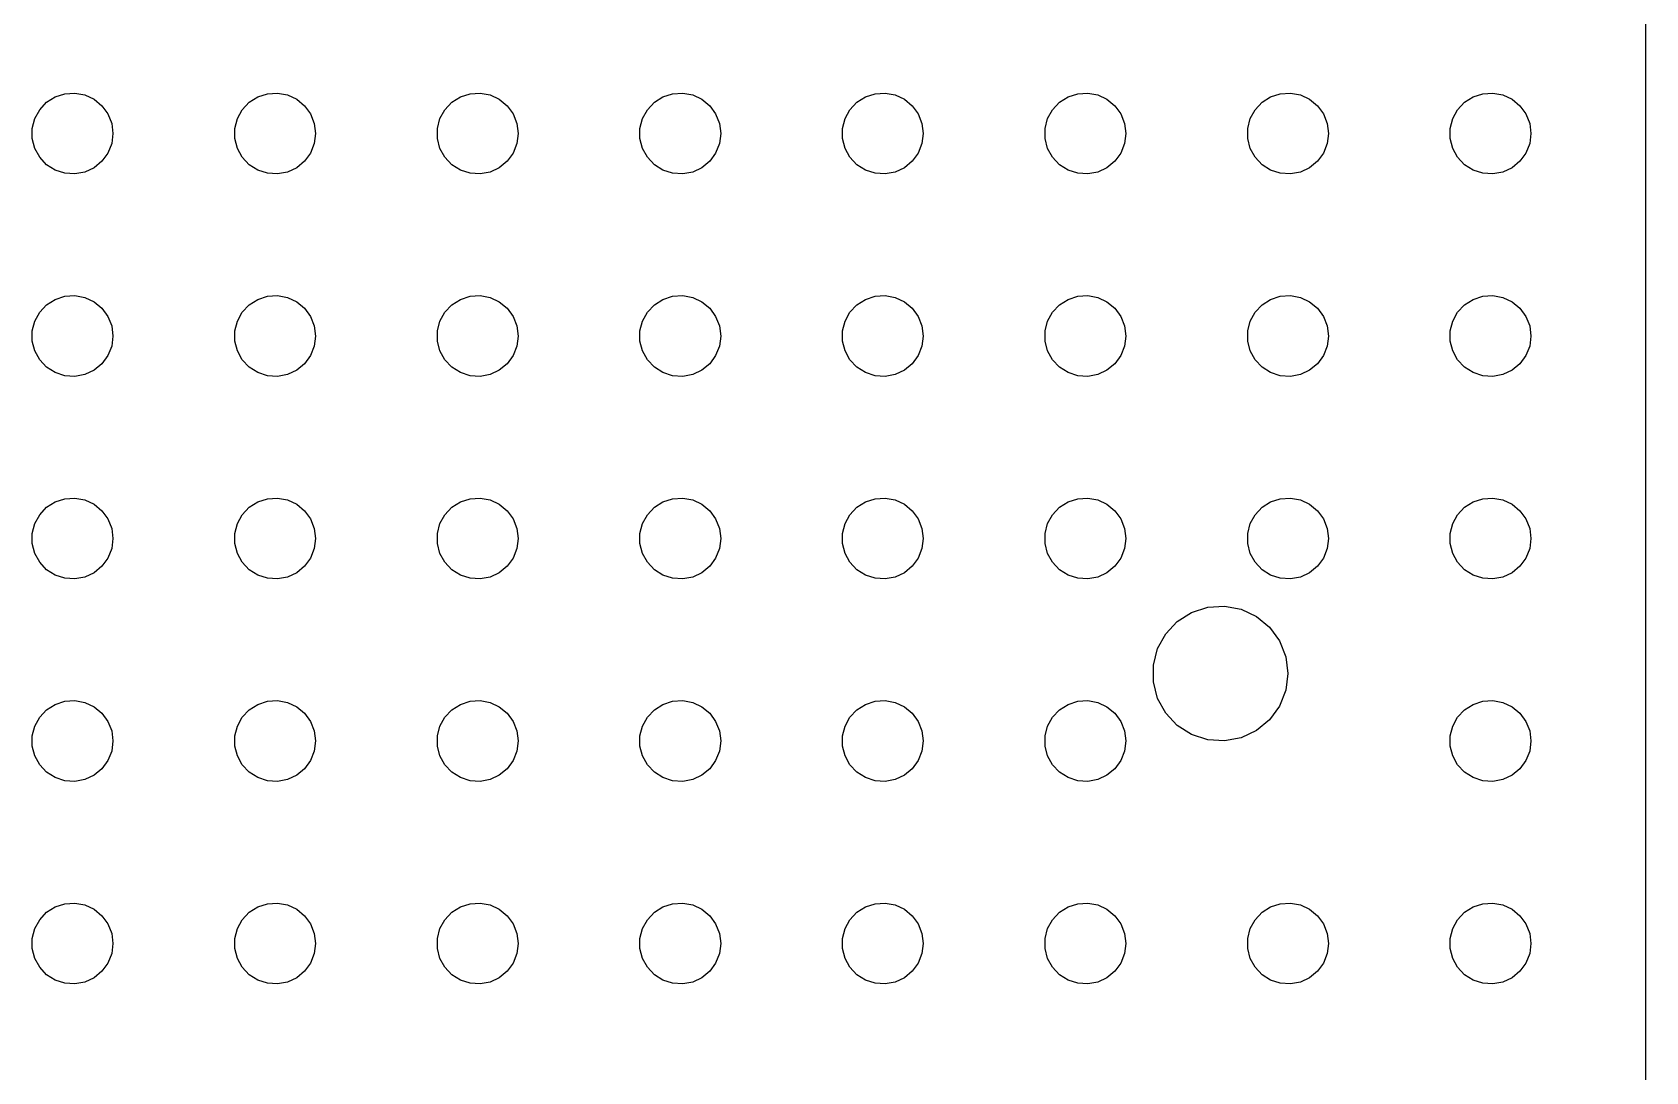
# Model space of a CAD drawing. Header units: metres. Extents: x -21 to 951, y -154 to 154.
# Drawn here: x 697 to 816.5, y -77 to 0 of the extents above; entities that cross this region are included whole.
import ezdxf

# ---------------------------------------------------------------- set-up
doc = ezdxf.new("R2010")
doc.units = ezdxf.units.M

msp = doc.modelspace()

# ---------------------------------------------------------------- linework, layer by layer
for p, q in [((816.5, -149), (816.5, 149)), ((698.723, -4.78551), (699.438, -4.55313)), ((699.438, -4.55313), (700.188, -4.50591)), ((700.188, -4.50591), (700.927, -4.64682)), ((700.927, -4.64682), (701.607, -4.96701)), ((713.723, -4.78551), (714.438, -4.55313)), ((714.438, -4.55313), (715.188, -4.50591)), ((715.188, -4.50591), (715.927, -4.64682)), ((715.927, -4.64682), (716.607, -4.96701)), ((728.723, -4.78551), (729.438, -4.55313)), ((729.438, -4.55313), (730.188, -4.50591)), ((730.188, -4.50591), (730.927, -4.64682)), ((730.927, -4.64682), (731.607, -4.96701)), ((743.723, -4.78551), (744.438, -4.55313)), ((744.438, -4.55313), (745.188, -4.50591)), ((745.188, -4.50591), (745.927, -4.64682)), ((745.927, -4.64682), (746.607, -4.96701)), ((758.723, -4.78551), (759.438, -4.55313)), ((759.438, -4.55313), (760.188, -4.50591)), ((760.188, -4.50591), (760.927, -4.64682)), ((760.927, -4.64682), (761.607, -4.96701)), ((773.723, -4.78551), (774.438, -4.55313)), ((774.438, -4.55313), (775.188, -4.50591)), ((775.188, -4.50591), (775.927, -4.64682)), ((775.927, -4.64682), (776.607, -4.96701)), ((788.723, -4.78551), (789.438, -4.55313)), ((789.438, -4.55313), (790.188, -4.50591)), ((790.188, -4.50591), (790.927, -4.64682)), ((790.927, -4.64682), (791.607, -4.96701)), ((803.723, -4.78551), (804.438, -4.55313)), ((804.438, -4.55313), (805.188, -4.50591)), ((805.188, -4.50591), (805.927, -4.64682)), ((805.927, -4.64682), (806.607, -4.96701)), ((697.211, -6.39561), (697.573, -5.73663)), ((697.573, -5.73663), (698.088, -5.18845)), ((698.088, -5.18845), (698.723, -4.78551)), ((701.607, -4.96701), (702.187, -5.44635)), ((702.187, -5.44635), (702.629, -6.05473)), ((712.211, -6.39561), (712.573, -5.73663)), ((712.573, -5.73663), (713.088, -5.18845)), ((713.088, -5.18845), (713.723, -4.78551)), ((716.607, -4.96701), (717.187, -5.44635)), ((717.187, -5.44635), (717.629, -6.05473)), ((727.211, -6.39561), (727.573, -5.73663)), ((727.573, -5.73663), (728.088, -5.18845)), ((728.088, -5.18845), (728.723, -4.78551)), ((731.607, -4.96701), (732.187, -5.44635)), ((732.187, -5.44635), (732.629, -6.05473)), ((742.211, -6.39561), (742.573, -5.73663)), ((742.573, -5.73663), (743.088, -5.18845)), ((743.088, -5.18845), (743.723, -4.78551)), ((746.607, -4.96701), (747.187, -5.44635)), ((747.187, -5.44635), (747.629, -6.05473)), ((757.211, -6.39561), (757.573, -5.73663)), ((757.573, -5.73663), (758.088, -5.18845)), ((758.088, -5.18845), (758.723, -4.78551)), ((761.607, -4.96701), (762.187, -5.44635)), ((762.187, -5.44635), (762.629, -6.05473)), ((772.211, -6.39561), (772.573, -5.73663)), ((772.573, -5.73663), (773.088, -5.18845)), ((773.088, -5.18845), (773.723, -4.78551)), ((776.607, -4.96701), (777.187, -5.44635)), ((777.187, -5.44635), (777.629, -6.05473)), ((787.211, -6.39561), (787.573, -5.73663)), ((787.573, -5.73663), (788.088, -5.18845)), ((788.088, -5.18845), (788.723, -4.78551)), ((791.607, -4.96701), (792.187, -5.44635)), ((792.187, -5.44635), (792.629, -6.05473)), ((802.211, -6.39561), (802.573, -5.73663)), ((802.573, -5.73663), (803.088, -5.18845)), ((803.088, -5.18845), (803.723, -4.78551)), ((806.607, -4.96701), (807.187, -5.44635)), ((807.187, -5.44635), (807.629, -6.05473)), ((697.024, -7.12399), (697.211, -6.39561)), ((697.024, -7.87599), (697.024, -7.12399)), ((702.629, -6.05473), (702.906, -6.75392)), ((702.906, -6.75392), (703, -7.5)), ((712.024, -7.12399), (712.211, -6.39561)), ((712.024, -7.87599), (712.024, -7.12399)), ((717.629, -6.05473), (717.906, -6.75392)), ((717.906, -6.75392), (718, -7.5)), ((727.024, -7.12399), (727.211, -6.39561)), ((727.024, -7.87599), (727.024, -7.12399)), ((732.629, -6.05473), (732.906, -6.75392)), ((732.906, -6.75392), (733, -7.5)), ((742.024, -7.12399), (742.211, -6.39561)), ((742.024, -7.87599), (742.024, -7.12399)), ((747.629, -6.05473), (747.906, -6.75392)), ((747.906, -6.75392), (748, -7.5)), ((757.024, -7.12399), (757.211, -6.39561)), ((757.024, -7.87599), (757.024, -7.12399)), ((762.629, -6.05473), (762.906, -6.75392)), ((762.906, -6.75392), (763, -7.5)), ((772.024, -7.12399), (772.211, -6.39561)), ((772.024, -7.87599), (772.024, -7.12399)), ((777.629, -6.05473), (777.906, -6.75392)), ((777.906, -6.75392), (778, -7.5)), ((787.024, -7.12399), (787.211, -6.39561)), ((787.024, -7.87599), (787.024, -7.12399)), ((792.629, -6.05473), (792.906, -6.75392)), ((792.906, -6.75392), (793, -7.5)), ((802.024, -7.12399), (802.211, -6.39561)), ((802.024, -7.87599), (802.024, -7.12399)), ((807.629, -6.05473), (807.906, -6.75392)), ((807.906, -6.75392), (808, -7.5)), ((697.211, -8.60437), (697.024, -7.87599)), ((702.906, -8.24606), (702.629, -8.94525)), ((703, -7.5), (702.906, -8.24606)), ((712.211, -8.60437), (712.024, -7.87599)), ((717.906, -8.24606), (717.629, -8.94525)), ((718, -7.5), (717.906, -8.24606)), ((727.211, -8.60437), (727.024, -7.87599)), ((732.906, -8.24606), (732.629, -8.94525)), ((733, -7.5), (732.906, -8.24606)), ((742.211, -8.60437), (742.024, -7.87599)), ((747.906, -8.24606), (747.629, -8.94525)), ((748, -7.5), (747.906, -8.24606)), ((757.211, -8.60437), (757.024, -7.87599)), ((762.906, -8.24606), (762.629, -8.94525)), ((763, -7.5), (762.906, -8.24606)), ((772.211, -8.60437), (772.024, -7.87599)), ((777.906, -8.24606), (777.629, -8.94525)), ((778, -7.5), (777.906, -8.24606)), ((787.211, -8.60437), (787.024, -7.87599)), ((792.906, -8.24606), (792.629, -8.94525)), ((793, -7.5), (792.906, -8.24606)), ((802.211, -8.60437), (802.024, -7.87599)), ((807.906, -8.24606), (807.629, -8.94525)), ((808, -7.5), (807.906, -8.24606)), ((697.573, -9.26335), (697.211, -8.60437)), ((698.088, -9.81154), (697.573, -9.26335)), ((702.187, -9.55363), (701.607, -10.033)), ((702.629, -8.94525), (702.187, -9.55363)), ((712.573, -9.26335), (712.211, -8.60437)), ((713.088, -9.81154), (712.573, -9.26335)), ((717.187, -9.55363), (716.607, -10.033)), ((717.629, -8.94525), (717.187, -9.55363)), ((727.573, -9.26335), (727.211, -8.60437)), ((728.088, -9.81154), (727.573, -9.26335)), ((732.187, -9.55363), (731.607, -10.033)), ((732.629, -8.94525), (732.187, -9.55363)), ((742.573, -9.26335), (742.211, -8.60437)), ((743.088, -9.81154), (742.573, -9.26335)), ((747.187, -9.55363), (746.607, -10.033)), ((747.629, -8.94525), (747.187, -9.55363)), ((757.573, -9.26335), (757.211, -8.60437)), ((758.088, -9.81154), (757.573, -9.26335)), ((762.187, -9.55363), (761.607, -10.033)), ((762.629, -8.94525), (762.187, -9.55363)), ((772.573, -9.26335), (772.211, -8.60437)), ((773.088, -9.81154), (772.573, -9.26335)), ((777.187, -9.55363), (776.607, -10.033)), ((777.629, -8.94525), (777.187, -9.55363)), ((787.573, -9.26335), (787.211, -8.60437)), ((788.088, -9.81154), (787.573, -9.26335)), ((792.187, -9.55363), (791.607, -10.033)), ((792.629, -8.94525), (792.187, -9.55363)), ((802.573, -9.26335), (802.211, -8.60437)), ((803.088, -9.81154), (802.573, -9.26335)), ((807.187, -9.55363), (806.607, -10.033)), ((807.629, -8.94525), (807.187, -9.55363)), ((698.723, -10.2145), (698.088, -9.81154)), ((699.438, -10.4469), (698.723, -10.2145)), ((700.188, -10.4941), (699.438, -10.4469)), ((700.927, -10.3532), (700.188, -10.4941)), ((701.607, -10.033), (700.927, -10.3532)), ((713.723, -10.2145), (713.088, -9.81154)), ((714.438, -10.4469), (713.723, -10.2145)), ((715.188, -10.4941), (714.438, -10.4469)), ((715.927, -10.3532), (715.188, -10.4941)), ((716.607, -10.033), (715.927, -10.3532)), ((728.723, -10.2145), (728.088, -9.81154)), ((729.438, -10.4469), (728.723, -10.2145)), ((730.188, -10.4941), (729.438, -10.4469)), ((730.927, -10.3532), (730.188, -10.4941)), ((731.607, -10.033), (730.927, -10.3532)), ((743.723, -10.2145), (743.088, -9.81154)), ((744.438, -10.4469), (743.723, -10.2145)), ((745.188, -10.4941), (744.438, -10.4469)), ((745.927, -10.3532), (745.188, -10.4941)), ((746.607, -10.033), (745.927, -10.3532)), ((758.723, -10.2145), (758.088, -9.81154)), ((759.438, -10.4469), (758.723, -10.2145)), ((760.188, -10.4941), (759.438, -10.4469)), ((760.927, -10.3532), (760.188, -10.4941)), ((761.607, -10.033), (760.927, -10.3532)), ((773.723, -10.2145), (773.088, -9.81154)), ((774.438, -10.4469), (773.723, -10.2145)), ((775.188, -10.4941), (774.438, -10.4469)), ((775.927, -10.3532), (775.188, -10.4941)), ((776.607, -10.033), (775.927, -10.3532)), ((788.723, -10.2145), (788.088, -9.81154)), ((789.438, -10.4469), (788.723, -10.2145)), ((790.188, -10.4941), (789.438, -10.4469)), ((790.927, -10.3532), (790.188, -10.4941)), ((791.607, -10.033), (790.927, -10.3532)), ((803.723, -10.2145), (803.088, -9.81154)), ((804.438, -10.4469), (803.723, -10.2145)), ((805.188, -10.4941), (804.438, -10.4469)), ((805.927, -10.3532), (805.188, -10.4941)), ((806.607, -10.033), (805.927, -10.3532)), ((697.573, -20.7366), (698.088, -20.1884)), ((698.088, -20.1884), (698.723, -19.7855)), ((698.723, -19.7855), (699.438, -19.5531)), ((699.438, -19.5531), (700.188, -19.5059)), ((700.188, -19.5059), (700.927, -19.6468)), ((700.927, -19.6468), (701.607, -19.967)), ((701.607, -19.967), (702.187, -20.4464)), ((712.573, -20.7366), (713.088, -20.1884)), ((713.088, -20.1884), (713.723, -19.7855)), ((713.723, -19.7855), (714.438, -19.5531)), ((714.438, -19.5531), (715.188, -19.5059)), ((715.188, -19.5059), (715.927, -19.6468)), ((715.927, -19.6468), (716.607, -19.967)), ((716.607, -19.967), (717.187, -20.4464)), ((727.573, -20.7366), (728.088, -20.1884)), ((728.088, -20.1884), (728.723, -19.7855)), ((728.723, -19.7855), (729.438, -19.5531)), ((729.438, -19.5531), (730.188, -19.5059)), ((730.188, -19.5059), (730.927, -19.6468)), ((730.927, -19.6468), (731.607, -19.967)), ((731.607, -19.967), (732.187, -20.4464)), ((742.573, -20.7366), (743.088, -20.1884)), ((743.088, -20.1884), (743.723, -19.7855)), ((743.723, -19.7855), (744.438, -19.5531)), ((744.438, -19.5531), (745.188, -19.5059)), ((745.188, -19.5059), (745.927, -19.6468)), ((745.927, -19.6468), (746.607, -19.967)), ((746.607, -19.967), (747.187, -20.4464)), ((757.573, -20.7366), (758.088, -20.1884)), ((758.088, -20.1884), (758.723, -19.7855)), ((758.723, -19.7855), (759.438, -19.5531)), ((759.438, -19.5531), (760.188, -19.5059)), ((760.188, -19.5059), (760.927, -19.6468)), ((760.927, -19.6468), (761.607, -19.967)), ((761.607, -19.967), (762.187, -20.4464)), ((772.573, -20.7366), (773.088, -20.1884)), ((773.088, -20.1884), (773.723, -19.7855)), ((773.723, -19.7855), (774.438, -19.5531)), ((774.438, -19.5531), (775.188, -19.5059)), ((775.188, -19.5059), (775.927, -19.6468)), ((775.927, -19.6468), (776.607, -19.967)), ((776.607, -19.967), (777.187, -20.4464)), ((787.573, -20.7366), (788.088, -20.1884)), ((788.088, -20.1884), (788.723, -19.7855)), ((788.723, -19.7855), (789.438, -19.5531)), ((789.438, -19.5531), (790.188, -19.5059)), ((790.188, -19.5059), (790.927, -19.6468)), ((790.927, -19.6468), (791.607, -19.967)), ((791.607, -19.967), (792.187, -20.4464)), ((802.573, -20.7366), (803.088, -20.1884)), ((803.088, -20.1884), (803.723, -19.7855)), ((803.723, -19.7855), (804.438, -19.5531)), ((804.438, -19.5531), (805.188, -19.5059)), ((805.188, -19.5059), (805.927, -19.6468)), ((805.927, -19.6468), (806.607, -19.967)), ((806.607, -19.967), (807.187, -20.4464)), ((697.024, -22.124), (697.211, -21.3956)), ((697.211, -21.3956), (697.573, -20.7366)), ((702.187, -20.4464), (702.629, -21.0547)), ((702.629, -21.0547), (702.906, -21.7539)), ((712.024, -22.124), (712.211, -21.3956)), ((712.211, -21.3956), (712.573, -20.7366)), ((717.187, -20.4464), (717.629, -21.0547)), ((717.629, -21.0547), (717.906, -21.7539)), ((727.024, -22.124), (727.211, -21.3956)), ((727.211, -21.3956), (727.573, -20.7366)), ((732.187, -20.4464), (732.629, -21.0547)), ((732.629, -21.0547), (732.906, -21.7539)), ((742.024, -22.124), (742.211, -21.3956)), ((742.211, -21.3956), (742.573, -20.7366)), ((747.187, -20.4464), (747.629, -21.0547)), ((747.629, -21.0547), (747.906, -21.7539)), ((757.024, -22.124), (757.211, -21.3956)), ((757.211, -21.3956), (757.573, -20.7366)), ((762.187, -20.4464), (762.629, -21.0547)), ((762.629, -21.0547), (762.906, -21.7539)), ((772.024, -22.124), (772.211, -21.3956)), ((772.211, -21.3956), (772.573, -20.7366)), ((777.187, -20.4464), (777.629, -21.0547)), ((777.629, -21.0547), (777.906, -21.7539)), ((787.024, -22.124), (787.211, -21.3956)), ((787.211, -21.3956), (787.573, -20.7366)), ((792.187, -20.4464), (792.629, -21.0547)), ((792.629, -21.0547), (792.906, -21.7539)), ((802.024, -22.124), (802.211, -21.3956)), ((802.211, -21.3956), (802.573, -20.7366)), ((807.187, -20.4464), (807.629, -21.0547)), ((807.629, -21.0547), (807.906, -21.7539)), ((697.024, -22.876), (697.024, -22.124)), ((702.906, -21.7539), (703, -22.5)), ((703, -22.5), (702.906, -23.2461)), ((712.024, -22.876), (712.024, -22.124)), ((717.906, -21.7539), (718, -22.5)), ((718, -22.5), (717.906, -23.2461)), ((727.024, -22.876), (727.024, -22.124)), ((732.906, -21.7539), (733, -22.5)), ((733, -22.5), (732.906, -23.2461)), ((742.024, -22.876), (742.024, -22.124)), ((747.906, -21.7539), (748, -22.5)), ((748, -22.5), (747.906, -23.2461)), ((757.024, -22.876), (757.024, -22.124)), ((762.906, -21.7539), (763, -22.5)), ((763, -22.5), (762.906, -23.2461)), ((772.024, -22.876), (772.024, -22.124)), ((777.906, -21.7539), (778, -22.5)), ((778, -22.5), (777.906, -23.2461)), ((787.024, -22.876), (787.024, -22.124)), ((792.906, -21.7539), (793, -22.5)), ((793, -22.5), (792.906, -23.2461)), ((802.024, -22.876), (802.024, -22.124)), ((807.906, -21.7539), (808, -22.5)), ((808, -22.5), (807.906, -23.2461)), ((697.211, -23.6044), (697.024, -22.876)), ((697.573, -24.2634), (697.211, -23.6044)), ((702.906, -23.2461), (702.629, -23.9453)), ((712.211, -23.6044), (712.024, -22.876)), ((712.573, -24.2634), (712.211, -23.6044)), ((717.906, -23.2461), (717.629, -23.9453)), ((727.211, -23.6044), (727.024, -22.876)), ((727.573, -24.2634), (727.211, -23.6044)), ((732.906, -23.2461), (732.629, -23.9453)), ((742.211, -23.6044), (742.024, -22.876)), ((742.573, -24.2634), (742.211, -23.6044)), ((747.906, -23.2461), (747.629, -23.9453)), ((757.211, -23.6044), (757.024, -22.876)), ((757.573, -24.2634), (757.211, -23.6044)), ((762.906, -23.2461), (762.629, -23.9453)), ((772.211, -23.6044), (772.024, -22.876)), ((772.573, -24.2634), (772.211, -23.6044)), ((777.906, -23.2461), (777.629, -23.9453)), ((787.211, -23.6044), (787.024, -22.876)), ((787.573, -24.2634), (787.211, -23.6044)), ((792.906, -23.2461), (792.629, -23.9453)), ((802.211, -23.6044), (802.024, -22.876)), ((802.573, -24.2634), (802.211, -23.6044)), ((807.906, -23.2461), (807.629, -23.9453)), ((698.088, -24.8115), (697.573, -24.2634)), ((698.723, -25.2145), (698.088, -24.8115)), ((701.607, -25.033), (700.927, -25.3532)), ((702.187, -24.5536), (701.607, -25.033)), ((702.629, -23.9453), (702.187, -24.5536)), ((713.088, -24.8115), (712.573, -24.2634)), ((713.723, -25.2145), (713.088, -24.8115)), ((716.607, -25.033), (715.927, -25.3532)), ((717.187, -24.5536), (716.607, -25.033)), ((717.629, -23.9453), (717.187, -24.5536)), ((728.088, -24.8115), (727.573, -24.2634)), ((728.723, -25.2145), (728.088, -24.8115)), ((731.607, -25.033), (730.927, -25.3532)), ((732.187, -24.5536), (731.607, -25.033)), ((732.629, -23.9453), (732.187, -24.5536)), ((743.088, -24.8115), (742.573, -24.2634)), ((743.723, -25.2145), (743.088, -24.8115)), ((746.607, -25.033), (745.927, -25.3532)), ((747.187, -24.5536), (746.607, -25.033)), ((747.629, -23.9453), (747.187, -24.5536)), ((758.088, -24.8115), (757.573, -24.2634)), ((758.723, -25.2145), (758.088, -24.8115)), ((761.607, -25.033), (760.927, -25.3532)), ((762.187, -24.5536), (761.607, -25.033)), ((762.629, -23.9453), (762.187, -24.5536)), ((773.088, -24.8115), (772.573, -24.2634)), ((773.723, -25.2145), (773.088, -24.8115)), ((776.607, -25.033), (775.927, -25.3532)), ((777.187, -24.5536), (776.607, -25.033)), ((777.629, -23.9453), (777.187, -24.5536)), ((788.088, -24.8115), (787.573, -24.2634)), ((788.723, -25.2145), (788.088, -24.8115)), ((791.607, -25.033), (790.927, -25.3532)), ((792.187, -24.5536), (791.607, -25.033)), ((792.629, -23.9453), (792.187, -24.5536)), ((803.088, -24.8115), (802.573, -24.2634)), ((803.723, -25.2145), (803.088, -24.8115)), ((806.607, -25.033), (805.927, -25.3532)), ((807.187, -24.5536), (806.607, -25.033)), ((807.629, -23.9453), (807.187, -24.5536)), ((699.438, -25.4469), (698.723, -25.2145)), ((700.188, -25.4941), (699.438, -25.4469)), ((700.927, -25.3532), (700.188, -25.4941)), ((714.438, -25.4469), (713.723, -25.2145)), ((715.188, -25.4941), (714.438, -25.4469)), ((715.927, -25.3532), (715.188, -25.4941)), ((729.438, -25.4469), (728.723, -25.2145)), ((730.188, -25.4941), (729.438, -25.4469)), ((730.927, -25.3532), (730.188, -25.4941)), ((744.438, -25.4469), (743.723, -25.2145)), ((745.188, -25.4941), (744.438, -25.4469)), ((745.927, -25.3532), (745.188, -25.4941)), ((759.438, -25.4469), (758.723, -25.2145)), ((760.188, -25.4941), (759.438, -25.4469)), ((760.927, -25.3532), (760.188, -25.4941)), ((774.438, -25.4469), (773.723, -25.2145)), ((775.188, -25.4941), (774.438, -25.4469)), ((775.927, -25.3532), (775.188, -25.4941)), ((789.438, -25.4469), (788.723, -25.2145)), ((790.188, -25.4941), (789.438, -25.4469)), ((790.927, -25.3532), (790.188, -25.4941)), ((804.438, -25.4469), (803.723, -25.2145)), ((805.188, -25.4941), (804.438, -25.4469)), ((805.927, -25.3532), (805.188, -25.4941)), ((698.723, -34.7855), (699.438, -34.5531)), ((699.438, -34.5531), (700.188, -34.5059)), ((700.188, -34.5059), (700.927, -34.6468)), ((700.927, -34.6468), (701.607, -34.967)), ((713.723, -34.7855), (714.438, -34.5531)), ((714.438, -34.5531), (715.188, -34.5059)), ((715.188, -34.5059), (715.927, -34.6468)), ((715.927, -34.6468), (716.607, -34.967)), ((728.723, -34.7855), (729.438, -34.5531)), ((729.438, -34.5531), (730.188, -34.5059)), ((730.188, -34.5059), (730.927, -34.6468)), ((730.927, -34.6468), (731.607, -34.967)), ((743.723, -34.7855), (744.438, -34.5531)), ((744.438, -34.5531), (745.188, -34.5059)), ((745.188, -34.5059), (745.927, -34.6468)), ((745.927, -34.6468), (746.607, -34.967)), ((758.723, -34.7855), (759.438, -34.5531)), ((759.438, -34.5531), (760.188, -34.5059)), ((760.188, -34.5059), (760.927, -34.6468)), ((760.927, -34.6468), (761.607, -34.967)), ((773.723, -34.7855), (774.438, -34.5531)), ((774.438, -34.5531), (775.188, -34.5059)), ((775.188, -34.5059), (775.927, -34.6468)), ((775.927, -34.6468), (776.607, -34.967)), ((788.723, -34.7855), (789.438, -34.5531)), ((789.438, -34.5531), (790.188, -34.5059)), ((790.188, -34.5059), (790.927, -34.6468)), ((790.927, -34.6468), (791.607, -34.967)), ((803.723, -34.7855), (804.438, -34.5531)), ((804.438, -34.5531), (805.188, -34.5059)), ((805.188, -34.5059), (805.927, -34.6468)), ((805.927, -34.6468), (806.607, -34.967)), ((697.211, -36.3956), (697.573, -35.7366)), ((697.573, -35.7366), (698.088, -35.1885)), ((698.088, -35.1885), (698.723, -34.7855)), ((701.607, -34.967), (702.187, -35.4464)), ((702.187, -35.4464), (702.629, -36.0547)), ((712.211, -36.3956), (712.573, -35.7366)), ((712.573, -35.7366), (713.088, -35.1885)), ((713.088, -35.1885), (713.723, -34.7855)), ((716.607, -34.967), (717.187, -35.4464)), ((717.187, -35.4464), (717.629, -36.0547)), ((727.211, -36.3956), (727.573, -35.7366)), ((727.573, -35.7366), (728.088, -35.1885)), ((728.088, -35.1885), (728.723, -34.7855)), ((731.607, -34.967), (732.187, -35.4464)), ((732.187, -35.4464), (732.629, -36.0547)), ((742.211, -36.3956), (742.573, -35.7366)), ((742.573, -35.7366), (743.088, -35.1885)), ((743.088, -35.1885), (743.723, -34.7855)), ((746.607, -34.967), (747.187, -35.4464)), ((747.187, -35.4464), (747.629, -36.0547)), ((757.211, -36.3956), (757.573, -35.7366)), ((757.573, -35.7366), (758.088, -35.1885)), ((758.088, -35.1885), (758.723, -34.7855)), ((761.607, -34.967), (762.187, -35.4464)), ((762.187, -35.4464), (762.629, -36.0547)), ((772.211, -36.3956), (772.573, -35.7366)), ((772.573, -35.7366), (773.088, -35.1885)), ((773.088, -35.1885), (773.723, -34.7855)), ((776.607, -34.967), (777.187, -35.4464)), ((777.187, -35.4464), (777.629, -36.0547)), ((787.211, -36.3956), (787.573, -35.7366)), ((787.573, -35.7366), (788.088, -35.1885)), ((788.088, -35.1885), (788.723, -34.7855)), ((791.607, -34.967), (792.187, -35.4464)), ((792.187, -35.4464), (792.629, -36.0547)), ((802.211, -36.3956), (802.573, -35.7366)), ((802.573, -35.7366), (803.088, -35.1885)), ((803.088, -35.1885), (803.723, -34.7855)), ((806.607, -34.967), (807.187, -35.4464)), ((807.187, -35.4464), (807.629, -36.0547)), ((697.024, -37.124), (697.211, -36.3956)), ((702.629, -36.0547), (702.906, -36.7539)), ((702.906, -36.7539), (703, -37.5)), ((712.024, -37.124), (712.211, -36.3956)), ((717.629, -36.0547), (717.906, -36.7539)), ((717.906, -36.7539), (718, -37.5)), ((727.024, -37.124), (727.211, -36.3956)), ((732.629, -36.0547), (732.906, -36.7539)), ((732.906, -36.7539), (733, -37.5)), ((742.024, -37.124), (742.211, -36.3956)), ((747.629, -36.0547), (747.906, -36.7539)), ((747.906, -36.7539), (748, -37.5)), ((757.024, -37.124), (757.211, -36.3956)), ((762.629, -36.0547), (762.906, -36.7539)), ((762.906, -36.7539), (763, -37.5)), ((772.024, -37.124), (772.211, -36.3956)), ((777.629, -36.0547), (777.906, -36.7539)), ((777.906, -36.7539), (778, -37.5)), ((787.024, -37.124), (787.211, -36.3956)), ((792.629, -36.0547), (792.906, -36.7539)), ((792.906, -36.7539), (793, -37.5)), ((802.024, -37.124), (802.211, -36.3956)), ((807.629, -36.0547), (807.906, -36.7539)), ((807.906, -36.7539), (808, -37.5)), ((697.024, -37.876), (697.024, -37.124)), ((697.211, -38.6044), (697.024, -37.876)), ((703, -37.5), (702.906, -38.2461)), ((712.024, -37.876), (712.024, -37.124)), ((712.211, -38.6044), (712.024, -37.876)), ((718, -37.5), (717.906, -38.2461)), ((727.024, -37.876), (727.024, -37.124)), ((727.211, -38.6044), (727.024, -37.876)), ((733, -37.5), (732.906, -38.2461)), ((742.024, -37.876), (742.024, -37.124)), ((742.211, -38.6044), (742.024, -37.876)), ((748, -37.5), (747.906, -38.2461)), ((757.024, -37.876), (757.024, -37.124)), ((757.211, -38.6044), (757.024, -37.876)), ((763, -37.5), (762.906, -38.2461)), ((772.024, -37.876), (772.024, -37.124)), ((772.211, -38.6044), (772.024, -37.876)), ((778, -37.5), (777.906, -38.2461)), ((787.024, -37.876), (787.024, -37.124)), ((787.211, -38.6044), (787.024, -37.876)), ((793, -37.5), (792.906, -38.2461)), ((802.024, -37.876), (802.024, -37.124)), ((802.211, -38.6044), (802.024, -37.876)), ((808, -37.5), (807.906, -38.2461)), ((697.573, -39.2634), (697.211, -38.6044)), ((698.088, -39.8115), (697.573, -39.2634)), ((702.629, -38.9453), (702.187, -39.5536)), ((702.906, -38.2461), (702.629, -38.9453)), ((712.573, -39.2634), (712.211, -38.6044)), ((713.088, -39.8115), (712.573, -39.2634)), ((717.629, -38.9453), (717.187, -39.5536)), ((717.906, -38.2461), (717.629, -38.9453)), ((727.573, -39.2634), (727.211, -38.6044)), ((728.088, -39.8115), (727.573, -39.2634)), ((732.629, -38.9453), (732.187, -39.5536)), ((732.906, -38.2461), (732.629, -38.9453)), ((742.573, -39.2634), (742.211, -38.6044)), ((743.088, -39.8115), (742.573, -39.2634)), ((747.629, -38.9453), (747.187, -39.5536)), ((747.906, -38.2461), (747.629, -38.9453)), ((757.573, -39.2634), (757.211, -38.6044)), ((758.088, -39.8115), (757.573, -39.2634)), ((762.629, -38.9453), (762.187, -39.5536)), ((762.906, -38.2461), (762.629, -38.9453)), ((772.573, -39.2634), (772.211, -38.6044)), ((773.088, -39.8115), (772.573, -39.2634)), ((777.629, -38.9453), (777.187, -39.5536)), ((777.906, -38.2461), (777.629, -38.9453)), ((787.573, -39.2634), (787.211, -38.6044)), ((788.088, -39.8115), (787.573, -39.2634)), ((792.629, -38.9453), (792.187, -39.5536)), ((792.906, -38.2461), (792.629, -38.9453)), ((802.573, -39.2634), (802.211, -38.6044)), ((803.088, -39.8115), (802.573, -39.2634)), ((807.629, -38.9453), (807.187, -39.5536)), ((807.906, -38.2461), (807.629, -38.9453)), ((698.723, -40.2145), (698.088, -39.8115)), ((699.438, -40.4469), (698.723, -40.2145)), ((700.188, -40.4941), (699.438, -40.4469)), ((700.927, -40.3532), (700.188, -40.4941)), ((701.607, -40.033), (700.927, -40.3532)), ((702.187, -39.5536), (701.607, -40.033)), ((713.723, -40.2145), (713.088, -39.8115)), ((714.438, -40.4469), (713.723, -40.2145)), ((715.188, -40.4941), (714.438, -40.4469)), ((715.927, -40.3532), (715.188, -40.4941)), ((716.607, -40.033), (715.927, -40.3532)), ((717.187, -39.5536), (716.607, -40.033)), ((728.723, -40.2145), (728.088, -39.8115)), ((729.438, -40.4469), (728.723, -40.2145)), ((730.188, -40.4941), (729.438, -40.4469)), ((730.927, -40.3532), (730.188, -40.4941)), ((731.607, -40.033), (730.927, -40.3532)), ((732.187, -39.5536), (731.607, -40.033)), ((743.723, -40.2145), (743.088, -39.8115)), ((744.438, -40.4469), (743.723, -40.2145)), ((745.188, -40.4941), (744.438, -40.4469)), ((745.927, -40.3532), (745.188, -40.4941)), ((746.607, -40.033), (745.927, -40.3532)), ((747.187, -39.5536), (746.607, -40.033)), ((758.723, -40.2145), (758.088, -39.8115)), ((759.438, -40.4469), (758.723, -40.2145)), ((760.188, -40.4941), (759.438, -40.4469)), ((760.927, -40.3532), (760.188, -40.4941)), ((761.607, -40.033), (760.927, -40.3532)), ((762.187, -39.5536), (761.607, -40.033)), ((773.723, -40.2145), (773.088, -39.8115)), ((774.438, -40.4469), (773.723, -40.2145)), ((775.188, -40.4941), (774.438, -40.4469)), ((775.927, -40.3532), (775.188, -40.4941)), ((776.607, -40.033), (775.927, -40.3532)), ((777.187, -39.5536), (776.607, -40.033)), ((788.723, -40.2145), (788.088, -39.8115)), ((789.438, -40.4469), (788.723, -40.2145)), ((790.188, -40.4941), (789.438, -40.4469)), ((790.927, -40.3532), (790.188, -40.4941)), ((791.607, -40.033), (790.927, -40.3532)), ((792.187, -39.5536), (791.607, -40.033)), ((803.723, -40.2145), (803.088, -39.8115)), ((804.438, -40.4469), (803.723, -40.2145)), ((805.188, -40.4941), (804.438, -40.4469)), ((805.927, -40.3532), (805.188, -40.4941)), ((806.607, -40.033), (805.927, -40.3532)), ((807.187, -39.5536), (806.607, -40.033)), ((781.813, -43.6474), (782.871, -42.9759)), ((782.871, -42.9759), (784.063, -42.5886)), ((784.063, -42.5886), (785.314, -42.5099)), ((785.314, -42.5099), (786.545, -42.7447)), ((786.545, -42.7447), (787.679, -43.2784)), ((780.955, -44.5611), (781.813, -43.6474)), ((787.679, -43.2784), (788.645, -44.0773)), ((788.645, -44.0773), (789.382, -45.0912)), ((780.351, -45.6594), (780.955, -44.5611)), ((789.382, -45.0912), (789.843, -46.2565)), ((780.039, -46.8733), (780.351, -45.6594)), ((789.843, -46.2565), (790, -47.5)), ((780.039, -48.1267), (780.039, -46.8733)), ((790, -47.5), (789.843, -48.7434)), ((780.351, -49.3406), (780.039, -48.1267)), ((789.843, -48.7434), (789.382, -49.9088)), ((698.088, -50.1885), (698.723, -49.7855)), ((698.723, -49.7855), (699.438, -49.5531)), ((699.438, -49.5531), (700.188, -49.5059)), ((700.188, -49.5059), (700.927, -49.6468)), ((700.927, -49.6468), (701.607, -49.967)), ((701.607, -49.967), (702.187, -50.4464)), ((713.088, -50.1885), (713.723, -49.7855)), ((713.723, -49.7855), (714.438, -49.5531)), ((714.438, -49.5531), (715.188, -49.5059)), ((715.188, -49.5059), (715.927, -49.6468)), ((715.927, -49.6468), (716.607, -49.967)), ((716.607, -49.967), (717.187, -50.4464)), ((728.088, -50.1885), (728.723, -49.7855)), ((728.723, -49.7855), (729.438, -49.5531)), ((729.438, -49.5531), (730.188, -49.5059)), ((730.188, -49.5059), (730.927, -49.6468)), ((730.927, -49.6468), (731.607, -49.967)), ((731.607, -49.967), (732.187, -50.4464)), ((743.088, -50.1885), (743.723, -49.7855)), ((743.723, -49.7855), (744.438, -49.5531)), ((744.438, -49.5531), (745.188, -49.5059)), ((745.188, -49.5059), (745.927, -49.6468)), ((745.927, -49.6468), (746.607, -49.967)), ((746.607, -49.967), (747.187, -50.4464)), ((758.088, -50.1885), (758.723, -49.7855)), ((758.723, -49.7855), (759.438, -49.5531)), ((759.438, -49.5531), (760.188, -49.5059)), ((760.188, -49.5059), (760.927, -49.6468)), ((760.927, -49.6468), (761.607, -49.967)), ((761.607, -49.967), (762.187, -50.4464)), ((773.088, -50.1885), (773.723, -49.7855)), ((773.723, -49.7855), (774.438, -49.5531)), ((774.438, -49.5531), (775.188, -49.5059)), ((775.188, -49.5059), (775.927, -49.6468)), ((775.927, -49.6468), (776.607, -49.967)), ((776.607, -49.967), (777.187, -50.4464)), ((780.955, -50.4389), (780.351, -49.3406)), ((789.382, -49.9088), (788.645, -50.9227)), ((803.088, -50.1885), (803.723, -49.7855)), ((803.723, -49.7855), (804.438, -49.5531)), ((804.438, -49.5531), (805.188, -49.5059)), ((805.188, -49.5059), (805.927, -49.6468)), ((805.927, -49.6468), (806.607, -49.967)), ((806.607, -49.967), (807.187, -50.4464)), ((697.211, -51.3956), (697.573, -50.7366)), ((697.573, -50.7366), (698.088, -50.1885)), ((702.187, -50.4464), (702.629, -51.0547)), ((702.629, -51.0547), (702.906, -51.7539)), ((712.211, -51.3956), (712.573, -50.7366)), ((712.573, -50.7366), (713.088, -50.1885)), ((717.187, -50.4464), (717.629, -51.0547)), ((717.629, -51.0547), (717.906, -51.7539)), ((727.211, -51.3956), (727.573, -50.7366)), ((727.573, -50.7366), (728.088, -50.1885)), ((732.187, -50.4464), (732.629, -51.0547)), ((732.629, -51.0547), (732.906, -51.7539)), ((742.211, -51.3956), (742.573, -50.7366)), ((742.573, -50.7366), (743.088, -50.1885)), ((747.187, -50.4464), (747.629, -51.0547)), ((747.629, -51.0547), (747.906, -51.7539)), ((757.211, -51.3956), (757.573, -50.7366)), ((757.573, -50.7366), (758.088, -50.1885)), ((762.187, -50.4464), (762.629, -51.0547)), ((762.629, -51.0547), (762.906, -51.7539)), ((772.211, -51.3956), (772.573, -50.7366)), ((772.573, -50.7366), (773.088, -50.1885)), ((777.187, -50.4464), (777.629, -51.0547)), ((777.629, -51.0547), (777.906, -51.7539)), ((781.813, -51.3526), (780.955, -50.4389)), ((782.871, -52.0241), (781.813, -51.3526)), ((788.645, -50.9227), (787.679, -51.7216)), ((802.211, -51.3956), (802.573, -50.7366)), ((802.573, -50.7366), (803.088, -50.1885)), ((807.187, -50.4464), (807.629, -51.0547)), ((807.629, -51.0547), (807.906, -51.7539)), ((697.024, -52.124), (697.211, -51.3956)), ((697.024, -52.876), (697.024, -52.124)), ((702.906, -51.7539), (703, -52.5)), ((703, -52.5), (702.906, -53.2461)), ((712.024, -52.124), (712.211, -51.3956)), ((712.024, -52.876), (712.024, -52.124)), ((717.906, -51.7539), (718, -52.5)), ((718, -52.5), (717.906, -53.2461)), ((727.024, -52.124), (727.211, -51.3956)), ((727.024, -52.876), (727.024, -52.124)), ((732.906, -51.7539), (733, -52.5)), ((733, -52.5), (732.906, -53.2461)), ((742.024, -52.124), (742.211, -51.3956)), ((742.024, -52.876), (742.024, -52.124)), ((747.906, -51.7539), (748, -52.5)), ((748, -52.5), (747.906, -53.2461)), ((757.024, -52.124), (757.211, -51.3956)), ((757.024, -52.876), (757.024, -52.124)), ((762.906, -51.7539), (763, -52.5)), ((763, -52.5), (762.906, -53.2461)), ((772.024, -52.124), (772.211, -51.3956)), ((772.024, -52.876), (772.024, -52.124)), ((777.906, -51.7539), (778, -52.5)), ((778, -52.5), (777.906, -53.2461)), ((784.063, -52.4114), (782.871, -52.0241)), ((785.314, -52.4901), (784.063, -52.4114)), ((786.545, -52.2553), (785.314, -52.4901)), ((787.679, -51.7216), (786.545, -52.2553)), ((802.024, -52.124), (802.211, -51.3956)), ((802.024, -52.876), (802.024, -52.124)), ((807.906, -51.7539), (808, -52.5)), ((808, -52.5), (807.906, -53.2461)), ((697.211, -53.6044), (697.024, -52.876)), ((697.573, -54.2634), (697.211, -53.6044)), ((702.906, -53.2461), (702.629, -53.9453)), ((712.211, -53.6044), (712.024, -52.876)), ((712.573, -54.2634), (712.211, -53.6044)), ((717.906, -53.2461), (717.629, -53.9453)), ((727.211, -53.6044), (727.024, -52.876)), ((727.573, -54.2634), (727.211, -53.6044)), ((732.906, -53.2461), (732.629, -53.9453)), ((742.211, -53.6044), (742.024, -52.876)), ((742.573, -54.2634), (742.211, -53.6044)), ((747.906, -53.2461), (747.629, -53.9453)), ((757.211, -53.6044), (757.024, -52.876)), ((757.573, -54.2634), (757.211, -53.6044)), ((762.906, -53.2461), (762.629, -53.9453)), ((772.211, -53.6044), (772.024, -52.876)), ((772.573, -54.2634), (772.211, -53.6044)), ((777.906, -53.2461), (777.629, -53.9453)), ((802.211, -53.6044), (802.024, -52.876)), ((802.573, -54.2634), (802.211, -53.6044)), ((807.906, -53.2461), (807.629, -53.9453)), ((698.088, -54.8115), (697.573, -54.2634)), ((698.723, -55.2145), (698.088, -54.8115)), ((702.187, -54.5536), (701.607, -55.033)), ((702.629, -53.9453), (702.187, -54.5536)), ((713.088, -54.8115), (712.573, -54.2634)), ((713.723, -55.2145), (713.088, -54.8115)), ((717.187, -54.5536), (716.607, -55.033)), ((717.629, -53.9453), (717.187, -54.5536)), ((728.088, -54.8115), (727.573, -54.2634)), ((728.723, -55.2145), (728.088, -54.8115)), ((732.187, -54.5536), (731.607, -55.033)), ((732.629, -53.9453), (732.187, -54.5536)), ((743.088, -54.8115), (742.573, -54.2634)), ((743.723, -55.2145), (743.088, -54.8115)), ((747.187, -54.5536), (746.607, -55.033)), ((747.629, -53.9453), (747.187, -54.5536)), ((758.088, -54.8115), (757.573, -54.2634)), ((758.723, -55.2145), (758.088, -54.8115)), ((762.187, -54.5536), (761.607, -55.033)), ((762.629, -53.9453), (762.187, -54.5536)), ((773.088, -54.8115), (772.573, -54.2634)), ((773.723, -55.2145), (773.088, -54.8115)), ((777.187, -54.5536), (776.607, -55.033)), ((777.629, -53.9453), (777.187, -54.5536)), ((803.088, -54.8115), (802.573, -54.2634)), ((803.723, -55.2145), (803.088, -54.8115)), ((807.187, -54.5536), (806.607, -55.033)), ((807.629, -53.9453), (807.187, -54.5536)), ((699.438, -55.4469), (698.723, -55.2145)), ((700.188, -55.4941), (699.438, -55.4469)), ((700.927, -55.3532), (700.188, -55.4941)), ((701.607, -55.033), (700.927, -55.3532)), ((714.438, -55.4469), (713.723, -55.2145)), ((715.188, -55.4941), (714.438, -55.4469)), ((715.927, -55.3532), (715.188, -55.4941)), ((716.607, -55.033), (715.927, -55.3532)), ((729.438, -55.4469), (728.723, -55.2145)), ((730.188, -55.4941), (729.438, -55.4469)), ((730.927, -55.3532), (730.188, -55.4941)), ((731.607, -55.033), (730.927, -55.3532)), ((744.438, -55.4469), (743.723, -55.2145)), ((745.188, -55.4941), (744.438, -55.4469)), ((745.927, -55.3532), (745.188, -55.4941)), ((746.607, -55.033), (745.927, -55.3532)), ((759.438, -55.4469), (758.723, -55.2145)), ((760.188, -55.4941), (759.438, -55.4469)), ((760.927, -55.3532), (760.188, -55.4941)), ((761.607, -55.033), (760.927, -55.3532)), ((774.438, -55.4469), (773.723, -55.2145)), ((775.188, -55.4941), (774.438, -55.4469)), ((775.927, -55.3532), (775.188, -55.4941)), ((776.607, -55.033), (775.927, -55.3532)), ((804.438, -55.4469), (803.723, -55.2145)), ((805.188, -55.4941), (804.438, -55.4469)), ((805.927, -55.3532), (805.188, -55.4941)), ((806.607, -55.033), (805.927, -55.3532)), ((699.438, -64.5531), (700.188, -64.5059)), ((700.188, -64.5059), (700.927, -64.6468)), ((714.438, -64.5531), (715.188, -64.5059)), ((715.188, -64.5059), (715.927, -64.6468)), ((729.438, -64.5531), (730.188, -64.5059)), ((730.188, -64.5059), (730.927, -64.6468)), ((744.438, -64.5531), (745.188, -64.5059)), ((745.188, -64.5059), (745.927, -64.6468)), ((759.438, -64.5531), (760.188, -64.5059)), ((760.188, -64.5059), (760.927, -64.6468)), ((774.438, -64.5531), (775.188, -64.5059)), ((775.188, -64.5059), (775.927, -64.6468)), ((789.438, -64.5531), (790.188, -64.5059)), ((790.188, -64.5059), (790.927, -64.6468)), ((804.438, -64.5531), (805.188, -64.5059)), ((805.188, -64.5059), (805.927, -64.6468)), ((697.573, -65.7366), (698.088, -65.1885)), ((698.088, -65.1885), (698.723, -64.7855)), ((698.723, -64.7855), (699.438, -64.5531)), ((700.927, -64.6468), (701.607, -64.967)), ((701.607, -64.967), (702.187, -65.4464)), ((702.187, -65.4464), (702.629, -66.0547)), ((712.573, -65.7366), (713.088, -65.1885)), ((713.088, -65.1885), (713.723, -64.7855)), ((713.723, -64.7855), (714.438, -64.5531)), ((715.927, -64.6468), (716.607, -64.967)), ((716.607, -64.967), (717.187, -65.4464)), ((717.187, -65.4464), (717.629, -66.0547)), ((727.573, -65.7366), (728.088, -65.1885)), ((728.088, -65.1885), (728.723, -64.7855)), ((728.723, -64.7855), (729.438, -64.5531)), ((730.927, -64.6468), (731.607, -64.967)), ((731.607, -64.967), (732.187, -65.4464)), ((732.187, -65.4464), (732.629, -66.0547)), ((742.573, -65.7366), (743.088, -65.1885)), ((743.088, -65.1885), (743.723, -64.7855)), ((743.723, -64.7855), (744.438, -64.5531)), ((745.927, -64.6468), (746.607, -64.967)), ((746.607, -64.967), (747.187, -65.4464)), ((747.187, -65.4464), (747.629, -66.0547)), ((757.573, -65.7366), (758.088, -65.1885)), ((758.088, -65.1885), (758.723, -64.7855)), ((758.723, -64.7855), (759.438, -64.5531)), ((760.927, -64.6468), (761.607, -64.967)), ((761.607, -64.967), (762.187, -65.4464)), ((762.187, -65.4464), (762.629, -66.0547)), ((772.573, -65.7366), (773.088, -65.1885)), ((773.088, -65.1885), (773.723, -64.7855)), ((773.723, -64.7855), (774.438, -64.5531)), ((775.927, -64.6468), (776.607, -64.967)), ((776.607, -64.967), (777.187, -65.4464)), ((777.187, -65.4464), (777.629, -66.0547)), ((787.573, -65.7366), (788.088, -65.1885)), ((788.088, -65.1885), (788.723, -64.7855)), ((788.723, -64.7855), (789.438, -64.5531)), ((790.927, -64.6468), (791.607, -64.967)), ((791.607, -64.967), (792.187, -65.4464)), ((792.187, -65.4464), (792.629, -66.0547)), ((802.573, -65.7366), (803.088, -65.1885)), ((803.088, -65.1885), (803.723, -64.7855)), ((803.723, -64.7855), (804.438, -64.5531)), ((805.927, -64.6468), (806.607, -64.967)), ((806.607, -64.967), (807.187, -65.4464)), ((807.187, -65.4464), (807.629, -66.0547)), ((697.024, -67.124), (697.211, -66.3956)), ((697.211, -66.3956), (697.573, -65.7366)), ((702.629, -66.0547), (702.906, -66.7539)), ((702.906, -66.7539), (703, -67.5)), ((712.024, -67.124), (712.211, -66.3956)), ((712.211, -66.3956), (712.573, -65.7366)), ((717.629, -66.0547), (717.906, -66.7539)), ((717.906, -66.7539), (718, -67.5)), ((727.024, -67.124), (727.211, -66.3956)), ((727.211, -66.3956), (727.573, -65.7366)), ((732.629, -66.0547), (732.906, -66.7539)), ((732.906, -66.7539), (733, -67.5)), ((742.024, -67.124), (742.211, -66.3956)), ((742.211, -66.3956), (742.573, -65.7366)), ((747.629, -66.0547), (747.906, -66.7539)), ((747.906, -66.7539), (748, -67.5)), ((757.024, -67.124), (757.211, -66.3956)), ((757.211, -66.3956), (757.573, -65.7366)), ((762.629, -66.0547), (762.906, -66.7539)), ((762.906, -66.7539), (763, -67.5)), ((772.024, -67.124), (772.211, -66.3956)), ((772.211, -66.3956), (772.573, -65.7366)), ((777.629, -66.0547), (777.906, -66.7539)), ((777.906, -66.7539), (778, -67.5)), ((787.024, -67.124), (787.211, -66.3956)), ((787.211, -66.3956), (787.573, -65.7366)), ((792.629, -66.0547), (792.906, -66.7539)), ((792.906, -66.7539), (793, -67.5)), ((802.024, -67.124), (802.211, -66.3956)), ((802.211, -66.3956), (802.573, -65.7366)), ((807.629, -66.0547), (807.906, -66.7539)), ((807.906, -66.7539), (808, -67.5)), ((697.024, -67.876), (697.024, -67.124)), ((697.211, -68.6044), (697.024, -67.876)), ((703, -67.5), (702.906, -68.2461)), ((712.024, -67.876), (712.024, -67.124)), ((712.211, -68.6044), (712.024, -67.876)), ((718, -67.5), (717.906, -68.2461)), ((727.024, -67.876), (727.024, -67.124)), ((727.211, -68.6044), (727.024, -67.876)), ((733, -67.5), (732.906, -68.2461)), ((742.024, -67.876), (742.024, -67.124)), ((742.211, -68.6044), (742.024, -67.876)), ((748, -67.5), (747.906, -68.2461)), ((757.024, -67.876), (757.024, -67.124)), ((757.211, -68.6044), (757.024, -67.876)), ((763, -67.5), (762.906, -68.2461)), ((772.024, -67.876), (772.024, -67.124)), ((772.211, -68.6044), (772.024, -67.876)), ((778, -67.5), (777.906, -68.2461)), ((787.024, -67.876), (787.024, -67.124)), ((787.211, -68.6044), (787.024, -67.876)), ((793, -67.5), (792.906, -68.2461)), ((802.024, -67.876), (802.024, -67.124)), ((802.211, -68.6044), (802.024, -67.876)), ((808, -67.5), (807.906, -68.2461)), ((697.573, -69.2634), (697.211, -68.6044)), ((698.088, -69.8115), (697.573, -69.2634)), ((702.629, -68.9453), (702.187, -69.5536)), ((702.906, -68.2461), (702.629, -68.9453)), ((712.573, -69.2634), (712.211, -68.6044)), ((713.088, -69.8115), (712.573, -69.2634)), ((717.629, -68.9453), (717.187, -69.5536)), ((717.906, -68.2461), (717.629, -68.9453)), ((727.573, -69.2634), (727.211, -68.6044)), ((728.088, -69.8115), (727.573, -69.2634)), ((732.629, -68.9453), (732.187, -69.5536)), ((732.906, -68.2461), (732.629, -68.9453)), ((742.573, -69.2634), (742.211, -68.6044)), ((743.088, -69.8115), (742.573, -69.2634)), ((747.629, -68.9453), (747.187, -69.5536)), ((747.906, -68.2461), (747.629, -68.9453)), ((757.573, -69.2634), (757.211, -68.6044)), ((758.088, -69.8115), (757.573, -69.2634)), ((762.629, -68.9453), (762.187, -69.5536)), ((762.906, -68.2461), (762.629, -68.9453)), ((772.573, -69.2634), (772.211, -68.6044)), ((773.088, -69.8115), (772.573, -69.2634)), ((777.629, -68.9453), (777.187, -69.5536)), ((777.906, -68.2461), (777.629, -68.9453)), ((787.573, -69.2634), (787.211, -68.6044)), ((788.088, -69.8115), (787.573, -69.2634)), ((792.629, -68.9453), (792.187, -69.5536)), ((792.906, -68.2461), (792.629, -68.9453)), ((802.573, -69.2634), (802.211, -68.6044)), ((803.088, -69.8115), (802.573, -69.2634)), ((807.629, -68.9453), (807.187, -69.5536)), ((807.906, -68.2461), (807.629, -68.9453)), ((698.723, -70.2145), (698.088, -69.8115)), ((699.438, -70.4469), (698.723, -70.2145)), ((700.188, -70.4941), (699.438, -70.4469)), ((700.927, -70.3532), (700.188, -70.4941)), ((701.607, -70.033), (700.927, -70.3532)), ((702.187, -69.5536), (701.607, -70.033)), ((713.723, -70.2145), (713.088, -69.8115)), ((714.438, -70.4469), (713.723, -70.2145)), ((715.188, -70.4941), (714.438, -70.4469)), ((715.927, -70.3532), (715.188, -70.4941)), ((716.607, -70.033), (715.927, -70.3532)), ((717.187, -69.5536), (716.607, -70.033)), ((728.723, -70.2145), (728.088, -69.8115)), ((729.438, -70.4469), (728.723, -70.2145)), ((730.188, -70.4941), (729.438, -70.4469)), ((730.927, -70.3532), (730.188, -70.4941)), ((731.607, -70.033), (730.927, -70.3532)), ((732.187, -69.5536), (731.607, -70.033)), ((743.723, -70.2145), (743.088, -69.8115)), ((744.438, -70.4469), (743.723, -70.2145)), ((745.188, -70.4941), (744.438, -70.4469)), ((745.927, -70.3532), (745.188, -70.4941)), ((746.607, -70.033), (745.927, -70.3532)), ((747.187, -69.5536), (746.607, -70.033)), ((758.723, -70.2145), (758.088, -69.8115)), ((759.438, -70.4469), (758.723, -70.2145)), ((760.188, -70.4941), (759.438, -70.4469)), ((760.927, -70.3532), (760.188, -70.4941)), ((761.607, -70.033), (760.927, -70.3532)), ((762.187, -69.5536), (761.607, -70.033)), ((773.723, -70.2145), (773.088, -69.8115)), ((774.438, -70.4469), (773.723, -70.2145)), ((775.188, -70.4941), (774.438, -70.4469)), ((775.927, -70.3532), (775.188, -70.4941)), ((776.607, -70.033), (775.927, -70.3532)), ((777.187, -69.5536), (776.607, -70.033)), ((788.723, -70.2145), (788.088, -69.8115)), ((789.438, -70.4469), (788.723, -70.2145)), ((790.188, -70.4941), (789.438, -70.4469)), ((790.927, -70.3532), (790.188, -70.4941)), ((791.607, -70.033), (790.927, -70.3532)), ((792.187, -69.5536), (791.607, -70.033)), ((803.723, -70.2145), (803.088, -69.8115)), ((804.438, -70.4469), (803.723, -70.2145)), ((805.188, -70.4941), (804.438, -70.4469)), ((805.927, -70.3532), (805.188, -70.4941)), ((806.607, -70.033), (805.927, -70.3532)), ((807.187, -69.5536), (806.607, -70.033))]:
    msp.add_line(p, q)

doc.saveas('drawing.dxf')
